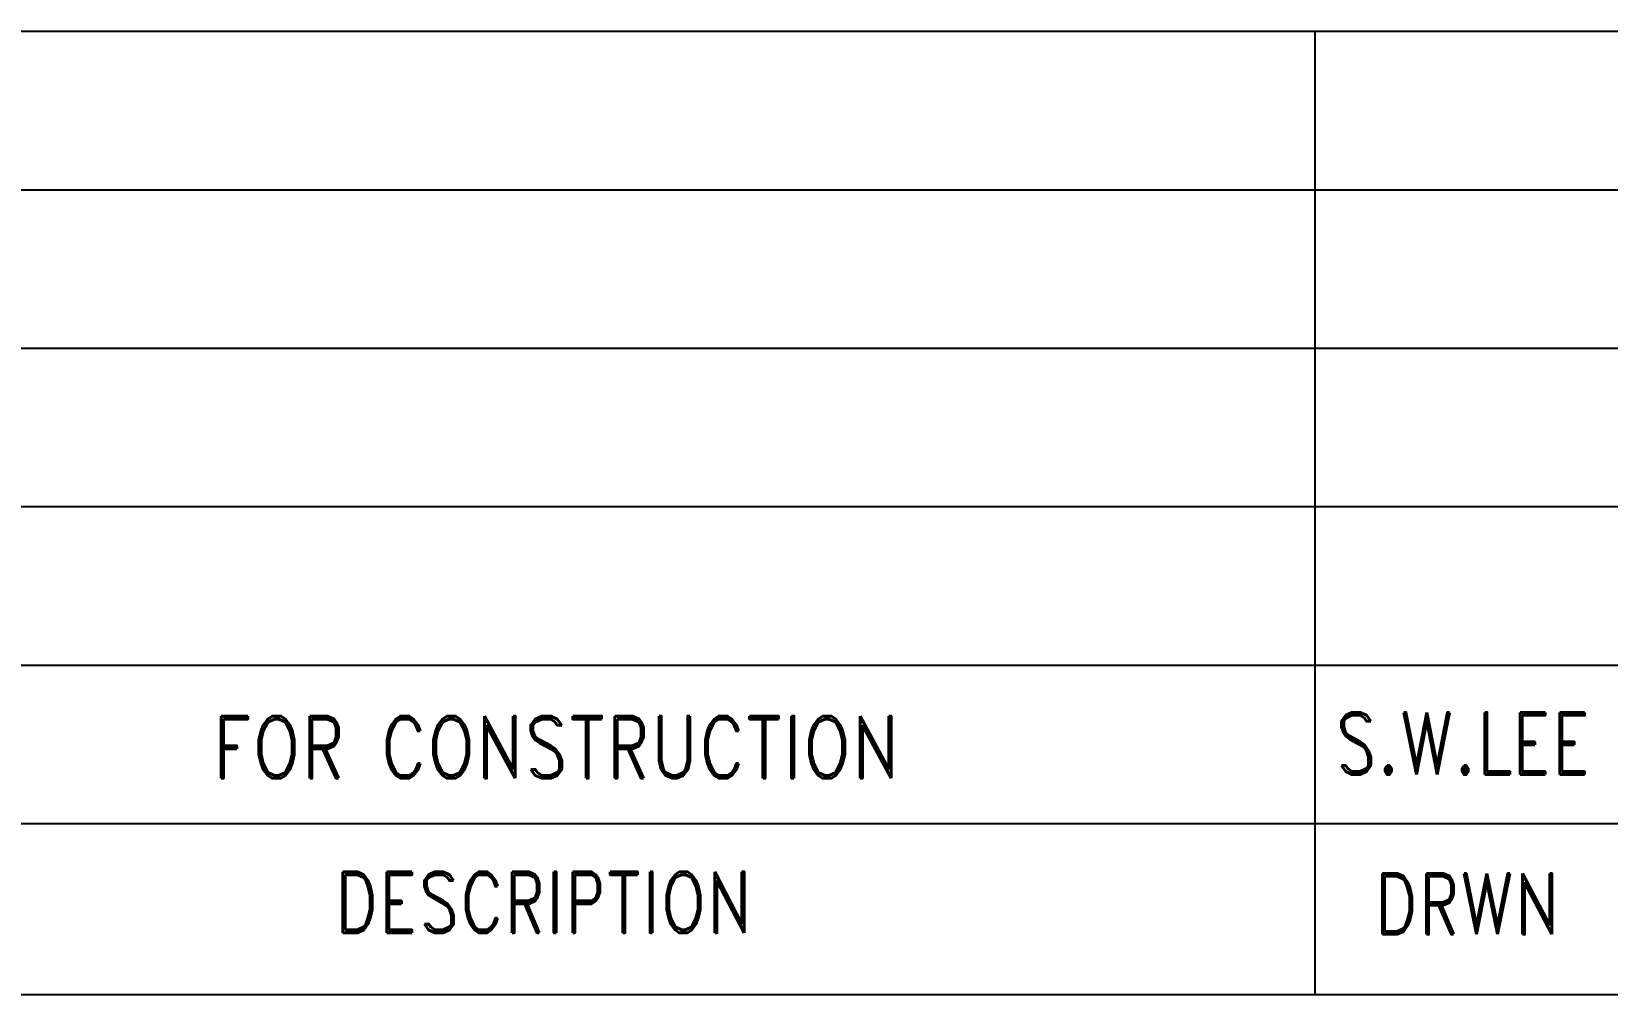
# Model space of a CAD drawing. Header units: millimetres. Extents: x 415966 to 487306, y -108951 to -17325.
# Drawn here: x 482121 to 484863, y -87942 to -86267 of the extents above; entities that cross this region are included whole.
import ezdxf
from ezdxf.enums import TextEntityAlignment as Align

# ---------------------------------------------------------------- set-up
doc = ezdxf.new("R2010")
doc.units = ezdxf.units.MM
doc.header["$LTSCALE"] = 2
doc.layers.add('TAN-TIT', color=30, linetype='Continuous')
doc.styles.add('KIM3', font='ROMAND.shx', dxfattribs={"width": 1.25, "height": 3})
doc.styles.add('RD6', font='ROMAND.shx', dxfattribs={"width": 0.83, "height": 6})

# ---------------------------------------------------------------- blocks, each defined once
blk = doc.blocks.new('A$C8e619059')
at = {"layer": 'TAN-TIT'}
blk.add_line((-18.379, 55.845), (-18.379, 0), dxfattribs=at)
blk = doc.blocks.new('BORDER')
at = {"layer": 'TAN-TIT'}
for p, q in [((23282.3, 4498.7), (19323.7, 4498.7)), ((23282.3, 4314.9), (19323.7, 4314.9)), ((23282.3, 4131.1), (19323.7, 4131.1)), ((23282.3, 3947.3), (19323.7, 3947.3)), ((23282.3, 3763.5), (19323.7, 3763.5)), ((23282.3, 3579.7), (19323.7, 3579.7)), ((19323.7, 3381.8), (23282.3, 3381.8))]:
    blk.add_line(p, q, dxfattribs=at)
at = {"xscale": 20, "yscale": 20, "zscale": 20}
blk.add_blockref('A$C8e619059', (22179.6, 3381.8), dxfattribs=at)
at = {"layer": 'TAN-TIT', "style": 'RD6', "width": 0.8}
for s, p in [('DESCRIPTION', (20917.1, 3453.4)), ('DRWN', (21988.7, 3451.6))]:
    blk.add_text(s, height=70.69, dxfattribs=at).set_placement(p, align=Align.CENTER)

msp = doc.modelspace()

# ---------------------------------------------------------------- block references
at = {"xscale": 1.5, "yscale": 1.5, "zscale": 1.5}
msp.add_blockref('BORDER', (451635.9, -93015.1), dxfattribs=at)

# ---------------------------------------------------------------- texts
at = {"style": 'KIM3', "width": 0.83}
msp.add_text('FOR CONSTRUCTION', height=108.155, dxfattribs=at).set_placement((483033.7, -87566.3), align=Align.CENTER)
at = {"style": 'KIM3', "width": 0.71939}
msp.add_text('S.W.LEE', height=108.16, dxfattribs=at).set_placement((484389.6, -87559.7), (484834.2, -87559.7), align=Align.FIT)

doc.saveas('drawing.dxf')
